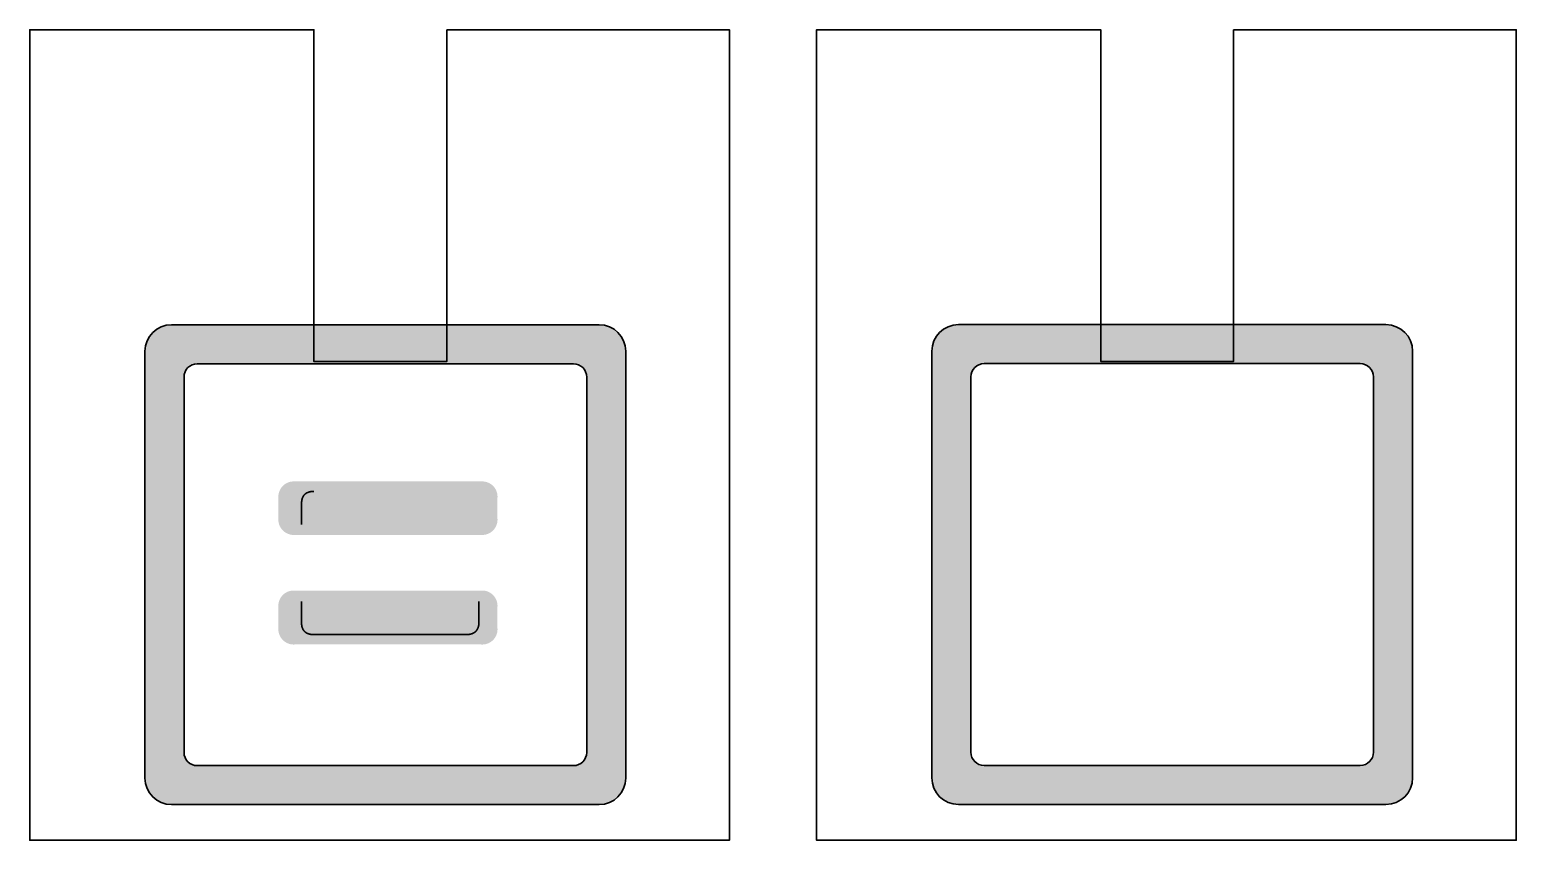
# Model space of a CAD drawing. Header units: millimetres. Extents: x -103 to 297, y 0 to 210.
# Drawn here: x 101.85 to 135.45, y 69.18 to 87.51 of the extents above; entities that cross this region are included whole.
import ezdxf

# ---------------------------------------------------------------- set-up
doc = ezdxf.new("R2010")
doc.units = ezdxf.units.MM
doc.layers.add('_Beschriftung', color=7, linetype='Continuous')
doc.layers.add('Beschnitt', color=7, linetype='Continuous')

msp = doc.modelspace()

# ---------------------------------------------------------------- hatches: boundary and pattern name
at = {"layer": '_Beschriftung', "linetype": 'Continuous', "lineweight": 5}
h = msp.add_hatch(color=7, dxfattribs=at)
edge = h.paths.add_edge_path(flags=0)
edge.add_line((114.721, 80.838), (105.057, 80.838))
edge.add_arc((105.057, 80.238), 0.6, 90, 180)
edge.add_line((104.457, 80.238), (104.457, 70.59))
edge.add_arc((105.057, 70.59), 0.6, 180, 270)
edge.add_line((105.057, 69.99), (114.721, 69.99))
edge.add_arc((114.721, 70.59), 0.6, 270, 360)
edge.add_line((115.321, 70.59), (115.321, 80.238))
edge.add_arc((114.721, 80.238), 0.6, 0, 90)
edge = h.paths.add_edge_path(flags=0)
edge.add_arc((105.639, 79.656), 0.3, 90, 180)
edge.add_line((105.339, 79.656), (105.339, 71.172))
edge.add_arc((105.639, 71.172), 0.3, 180, 270)
edge.add_line((105.639, 70.872), (114.139, 70.872))
edge.add_arc((114.139, 71.172), 0.3, 270, 360)
edge.add_line((114.439, 71.172), (114.439, 79.656))
edge.add_arc((114.139, 79.656), 0.3, 0, 90)
edge.add_line((114.139, 79.956), (105.639, 79.956))
h = msp.add_hatch(color=7, dxfattribs=at)
edge = h.paths.add_edge_path(flags=0)
edge.add_line((132.502, 80.841), (122.838, 80.841))
edge.add_arc((122.838, 80.241), 0.6, 90, 180)
edge.add_line((122.238, 80.241), (122.238, 70.593))
edge.add_arc((122.838, 70.593), 0.6, 180, 270)
edge.add_line((122.838, 69.993), (132.502, 69.993))
edge.add_arc((132.502, 70.593), 0.6, 270, 360)
edge.add_line((133.102, 70.593), (133.102, 80.241))
edge.add_arc((132.502, 80.241), 0.6, 0, 90)
edge = h.paths.add_edge_path(flags=0)
edge.add_arc((123.42, 79.659), 0.3, 90, 180)
edge.add_line((123.12, 79.659), (123.12, 71.175))
edge.add_arc((123.42, 71.175), 0.3, 180, 270)
edge.add_line((123.42, 70.875), (131.92, 70.875))
edge.add_arc((131.92, 71.175), 0.3, 270, 360)
edge.add_line((132.22, 71.175), (132.22, 79.659))
edge.add_arc((131.92, 79.659), 0.3, 0, 90)
edge.add_line((131.92, 79.959), (123.42, 79.959))
h = msp.add_hatch(color=7, dxfattribs=at)
edge = h.paths.add_edge_path(flags=0)
edge.add_line((107.856, 76.088), (112.04, 76.088))
edge.add_ellipse((112.077, 76.432), major_axis=(-0.347, 0), ratio=0.996575, start_angle=83.7745, end_angle=186.1833)
edge.add_line((112.422, 76.469), (112.422, 76.914))
edge.add_ellipse((112.077, 76.951), major_axis=(-0.347, 0), ratio=0.996575, start_angle=173.8167, end_angle=276.2255)
edge.add_line((112.04, 77.295), (107.856, 77.295))
edge.add_ellipse((107.818, 76.951), major_axis=(0.347, 0), ratio=0.996575, start_angle=83.7745, end_angle=186.1833)
edge.add_line((107.473, 76.914), (107.473, 76.469))
edge.add_ellipse((107.818, 76.432), major_axis=(0.347, 0), ratio=0.996575, start_angle=173.8167, end_angle=276.2256)
h = msp.add_hatch(color=7, dxfattribs=at)
edge = h.paths.add_edge_path(flags=0)
edge.add_line((112.04, 74.829), (107.856, 74.829))
edge.add_ellipse((107.818, 74.485), major_axis=(0.347, 0), ratio=0.996575, start_angle=83.7745, end_angle=186.1833)
edge.add_line((107.473, 74.448), (107.473, 73.993))
edge.add_ellipse((107.818, 73.955), major_axis=(0.347, 0), ratio=0.996575, start_angle=173.8167, end_angle=276.2255)
edge.add_line((107.856, 73.612), (112.04, 73.612))
edge.add_ellipse((112.077, 73.955), major_axis=(-0.347, 0), ratio=0.996575, start_angle=83.7745, end_angle=186.1833)
edge.add_line((112.422, 73.993), (112.422, 74.448))
edge.add_ellipse((112.077, 74.485), major_axis=(-0.347, 0), ratio=0.996575, start_angle=173.8167, end_angle=276.2255)

# ---------------------------------------------------------------- linework, layer by layer
at = {"layer": '_Beschriftung', "color": 7, "linetype": 'Continuous', "lineweight": 35}
for p, q in [((114.721, 80.838), (105.057, 80.838)), ((132.502, 80.841), (122.838, 80.841)), ((104.457, 80.238), (104.457, 70.59)), ((114.139, 79.956), (105.639, 79.956)), ((115.321, 70.59), (115.321, 80.238)), ((122.238, 80.241), (122.238, 70.593)), ((131.92, 79.959), (123.42, 79.959)), ((133.102, 70.593), (133.102, 80.241)), ((105.339, 79.656), (105.339, 71.172)), ((114.439, 71.172), (114.439, 79.656)), ((123.12, 79.659), (123.12, 71.175)), ((132.22, 71.175), (132.22, 79.659)), ((107.995, 76.795), (107.995, 76.32)), ((107.995, 74.584), (107.995, 74.105)), ((112.002, 74.105), (112.002, 74.584)), ((108.27, 73.834), (111.721, 73.834)), ((105.639, 70.872), (114.139, 70.872)), ((123.42, 70.875), (131.92, 70.875)), ((105.057, 69.99), (114.721, 69.99)), ((122.838, 69.993), (132.502, 69.993))]:
    msp.add_line(p, q, dxfattribs=at)
for centre, radius, start, end in [((105.057, 80.238), 0.6, 90, 180), ((114.721, 80.238), 0.6, 0, 90), ((122.838, 80.241), 0.6, 90, 180), ((132.502, 80.241), 0.6, 0, 90), ((105.639, 79.656), 0.3, 90, 180), ((114.139, 79.656), 0.3, 0, 90), ((123.42, 79.659), 0.3, 90, 180), ((131.92, 79.659), 0.3, 0, 90), ((105.639, 71.172), 0.3, 180, 270), ((114.139, 71.172), 0.3, 270, 0), ((123.42, 71.175), 0.3, 180, 270), ((131.92, 71.175), 0.3, 270, 0), ((105.057, 70.59), 0.6, 180, 270), ((114.721, 70.59), 0.6, 270, 0), ((122.838, 70.593), 0.6, 180, 270), ((132.502, 70.593), 0.6, 270, 0)]:
    msp.add_arc(centre, radius, start, end, dxfattribs=at)
for points, knots in [([(108.27, 77.07), (108.265, 77.07), (108.259, 77.07), (108.254, 77.07), (108.249, 77.07), (108.244, 77.069), (108.239, 77.069), (108.233, 77.069), (108.228, 77.068), (108.223, 77.068), (108.218, 77.067), (108.214, 77.067), (108.209, 77.066), (108.204, 77.065), (108.199, 77.065), (108.194, 77.064), (108.19, 77.063), (108.185, 77.062), (108.181, 77.061), (108.176, 77.06), (108.172, 77.059), (108.167, 77.058), (108.163, 77.057), (108.159, 77.055), (108.155, 77.054), (108.151, 77.053), (108.146, 77.051), (108.142, 77.05), (108.138, 77.048), (108.135, 77.047), (108.131, 77.045), (108.127, 77.043), (108.123, 77.041), (108.119, 77.04), (108.116, 77.038), (108.112, 77.036), (108.108, 77.034), (108.105, 77.032), (108.102, 77.03), (108.098, 77.028), (108.095, 77.025), (108.092, 77.023), (108.088, 77.021), (108.085, 77.019), (108.082, 77.016), (108.079, 77.014), (108.076, 77.011), (108.073, 77.009), (108.07, 77.006), (108.067, 77.003), (108.064, 77), (108.062, 76.998), (108.059, 76.995), (108.056, 76.992), (108.054, 76.989), (108.051, 76.986), (108.049, 76.983), (108.046, 76.98), (108.044, 76.977), (108.042, 76.973), (108.039, 76.97), (108.037, 76.967), (108.035, 76.963), (108.033, 76.96), (108.031, 76.956), (108.029, 76.953), (108.027, 76.949), (108.025, 76.946), (108.023, 76.942), (108.022, 76.938), (108.02, 76.934), (108.018, 76.93), (108.017, 76.926), (108.015, 76.922), (108.014, 76.918), (108.012, 76.914), (108.011, 76.91), (108.01, 76.906), (108.008, 76.902), (108.007, 76.897), (108.006, 76.893), (108.005, 76.889), (108.004, 76.884), (108.003, 76.88), (108.002, 76.875), (108.001, 76.87), (108, 76.866), (107.999, 76.861), (107.999, 76.856), (107.998, 76.851), (107.998, 76.846), (107.997, 76.842), (107.997, 76.837), (107.996, 76.831), (107.996, 76.826), (107.995, 76.821), (107.995, 76.816), (107.995, 76.811), (107.995, 76.805), (107.995, 76.8), (107.995, 76.795)], [0, 0, 0.012154, 0.024192, 0.036114, 0.047921, 0.059616, 0.071199, 0.082672, 0.094037, 0.105294, 0.116446, 0.127494, 0.138439, 0.149285, 0.160031, 0.17068, 0.181234, 0.191694, 0.202064, 0.212343, 0.222536, 0.232643, 0.242667, 0.252611, 0.262475, 0.272264, 0.281978, 0.291621, 0.301195, 0.310702, 0.320146, 0.329528, 0.338852, 0.34812, 0.357335, 0.366499, 0.375617, 0.38469, 0.393721, 0.402714, 0.411672, 0.420598, 0.429494, 0.438365, 0.447212, 0.45604, 0.464852, 0.473651, 0.48244, 0.491222, 0.500001, 0.50878, 0.517562, 0.526351, 0.53515, 0.543961, 0.552789, 0.561637, 0.570508, 0.579404, 0.58833, 0.597287, 0.60628, 0.615312, 0.624385, 0.633502, 0.642667, 0.651882, 0.661149, 0.670473, 0.679855, 0.689299, 0.698806, 0.70838, 0.718023, 0.727738, 0.737526, 0.747391, 0.757334, 0.767358, 0.777465, 0.787658, 0.797937, 0.808307, 0.818767, 0.829321, 0.83997, 0.850716, 0.861561, 0.872507, 0.883555, 0.894706, 0.905964, 0.917328, 0.928801, 0.940384, 0.952079, 0.963887, 0.975808, 0.987846, 1, 1]), ([(107.995, 74.105), (107.995, 74.099), (107.995, 74.094), (107.995, 74.089), (107.995, 74.084), (107.995, 74.079), (107.996, 74.074), (107.996, 74.069), (107.997, 74.064), (107.997, 74.059), (107.998, 74.054), (107.998, 74.049), (107.999, 74.045), (107.999, 74.04), (108, 74.035), (108.001, 74.031), (108.002, 74.026), (108.003, 74.022), (108.004, 74.018), (108.005, 74.013), (108.006, 74.009), (108.007, 74.005), (108.008, 74), (108.01, 73.996), (108.011, 73.992), (108.012, 73.988), (108.014, 73.984), (108.015, 73.98), (108.017, 73.976), (108.018, 73.972), (108.02, 73.969), (108.022, 73.965), (108.023, 73.961), (108.025, 73.957), (108.027, 73.954), (108.029, 73.95), (108.031, 73.947), (108.033, 73.943), (108.035, 73.94), (108.037, 73.937), (108.039, 73.933), (108.042, 73.93), (108.044, 73.927), (108.046, 73.924), (108.049, 73.921), (108.051, 73.918), (108.054, 73.915), (108.056, 73.912), (108.059, 73.909), (108.062, 73.906), (108.064, 73.903), (108.067, 73.901), (108.07, 73.898), (108.073, 73.895), (108.076, 73.893), (108.079, 73.89), (108.082, 73.888), (108.085, 73.886), (108.088, 73.883), (108.092, 73.881), (108.095, 73.879), (108.098, 73.877), (108.102, 73.874), (108.105, 73.872), (108.108, 73.87), (108.112, 73.868), (108.116, 73.867), (108.119, 73.865), (108.123, 73.863), (108.127, 73.861), (108.131, 73.859), (108.135, 73.858), (108.138, 73.856), (108.142, 73.855), (108.146, 73.853), (108.151, 73.852), (108.155, 73.85), (108.159, 73.849), (108.163, 73.848), (108.167, 73.847), (108.172, 73.846), (108.176, 73.845), (108.181, 73.843), (108.185, 73.843), (108.19, 73.842), (108.194, 73.841), (108.199, 73.84), (108.204, 73.839), (108.209, 73.838), (108.214, 73.838), (108.218, 73.837), (108.223, 73.837), (108.228, 73.836), (108.233, 73.836), (108.239, 73.835), (108.244, 73.835), (108.249, 73.835), (108.254, 73.835), (108.259, 73.835), (108.265, 73.834), (108.27, 73.834)], [0, 0, 0.011928, 0.023745, 0.035452, 0.047051, 0.058543, 0.069929, 0.081211, 0.09239, 0.103468, 0.114446, 0.125326, 0.136109, 0.146798, 0.157393, 0.167897, 0.178311, 0.188637, 0.198878, 0.209035, 0.21911, 0.229106, 0.239023, 0.248866, 0.258635, 0.268333, 0.277963, 0.287527, 0.297027, 0.306465, 0.315845, 0.325169, 0.33444, 0.343659, 0.352831, 0.361958, 0.371042, 0.380086, 0.389094, 0.398068, 0.407012, 0.415928, 0.424819, 0.433689, 0.442541, 0.451377, 0.460201, 0.469016, 0.477826, 0.486633, 0.49544, 0.504251, 0.513069, 0.521897, 0.530739, 0.539597, 0.548475, 0.557376, 0.566302, 0.575258, 0.584245, 0.593268, 0.602328, 0.61143, 0.620576, 0.629768, 0.639011, 0.648306, 0.657656, 0.667064, 0.676533, 0.686065, 0.695663, 0.705329, 0.715066, 0.724877, 0.734763, 0.744727, 0.754771, 0.764897, 0.775109, 0.785406, 0.795793, 0.806271, 0.816841, 0.827506, 0.838267, 0.849127, 0.860087, 0.871148, 0.882313, 0.893584, 0.904961, 0.916446, 0.928042, 0.939748, 0.951568, 0.963501, 0.97555, 0.987716, 1, 1]), ([(111.721, 73.834), (111.726, 73.834), (111.732, 73.835), (111.737, 73.835), (111.742, 73.835), (111.747, 73.835), (111.752, 73.835), (111.757, 73.836), (111.762, 73.836), (111.767, 73.837), (111.772, 73.837), (111.777, 73.838), (111.781, 73.838), (111.786, 73.839), (111.791, 73.84), (111.796, 73.841), (111.8, 73.842), (111.805, 73.843), (111.809, 73.843), (111.814, 73.845), (111.818, 73.846), (111.822, 73.847), (111.827, 73.848), (111.831, 73.849), (111.835, 73.85), (111.839, 73.852), (111.844, 73.853), (111.848, 73.855), (111.852, 73.856), (111.856, 73.858), (111.86, 73.859), (111.864, 73.861), (111.867, 73.863), (111.871, 73.865), (111.875, 73.867), (111.879, 73.868), (111.882, 73.87), (111.886, 73.872), (111.889, 73.874), (111.893, 73.877), (111.896, 73.879), (111.9, 73.881), (111.903, 73.883), (111.906, 73.886), (111.91, 73.888), (111.913, 73.89), (111.916, 73.893), (111.919, 73.895), (111.922, 73.898), (111.925, 73.901), (111.928, 73.903), (111.931, 73.906), (111.934, 73.909), (111.936, 73.912), (111.939, 73.915), (111.942, 73.918), (111.944, 73.921), (111.947, 73.924), (111.949, 73.927), (111.952, 73.93), (111.954, 73.933), (111.956, 73.937), (111.959, 73.94), (111.961, 73.943), (111.963, 73.947), (111.965, 73.95), (111.967, 73.954), (111.969, 73.957), (111.971, 73.961), (111.973, 73.965), (111.975, 73.969), (111.977, 73.972), (111.978, 73.976), (111.98, 73.98), (111.982, 73.984), (111.983, 73.988), (111.985, 73.992), (111.986, 73.996), (111.987, 74), (111.989, 74.005), (111.99, 74.009), (111.991, 74.013), (111.992, 74.018), (111.993, 74.022), (111.994, 74.026), (111.995, 74.031), (111.996, 74.035), (111.997, 74.04), (111.998, 74.045), (111.999, 74.049), (111.999, 74.054), (112, 74.059), (112, 74.064), (112.001, 74.069), (112.001, 74.074), (112.002, 74.079), (112.002, 74.084), (112.002, 74.089), (112.002, 74.094), (112.002, 74.099), (112.002, 74.105)], [0, 0, 0.011868, 0.023639, 0.035316, 0.046899, 0.058389, 0.069787, 0.081095, 0.092312, 0.103441, 0.114483, 0.125438, 0.136309, 0.147095, 0.1578, 0.168423, 0.178967, 0.189432, 0.199821, 0.210134, 0.220374, 0.230541, 0.240638, 0.250667, 0.260628, 0.270524, 0.280357, 0.290127, 0.299839, 0.309492, 0.31909, 0.328633, 0.338125, 0.347568, 0.356963, 0.366313, 0.37562, 0.384886, 0.394114, 0.403306, 0.412465, 0.421592, 0.430691, 0.439764, 0.448813, 0.457842, 0.466852, 0.475846, 0.484827, 0.493798, 0.502761, 0.511719, 0.520676, 0.529632, 0.538592, 0.547559, 0.556534, 0.565521, 0.574522, 0.583541, 0.592579, 0.601641, 0.610728, 0.619844, 0.62899, 0.638171, 0.647388, 0.656644, 0.665942, 0.675285, 0.684675, 0.694115, 0.703607, 0.713155, 0.722759, 0.732423, 0.74215, 0.751942, 0.7618, 0.771728, 0.781728, 0.791802, 0.801951, 0.81218, 0.822489, 0.83288, 0.843357, 0.85392, 0.864572, 0.875315, 0.88615, 0.89708, 0.908107, 0.919231, 0.930456, 0.941782, 0.953212, 0.964747, 0.976389, 0.98814, 1, 1])]:
    msp.add_open_spline(points, degree=1, knots=knots, dxfattribs=at)
at = {"layer": 'Beschnitt', "color": 7, "linetype": 'Continuous', "lineweight": 35, "flags": 128}
for points in [[(111.275, 87.505), (111.275, 80.006), (108.275, 80.006), (108.275, 87.505), (101.852, 87.505), (101.852, 69.185), (117.665, 69.185), (117.665, 87.505)], [(129.056, 87.507), (129.056, 80.009), (126.056, 80.009), (126.056, 87.507), (119.633, 87.507), (119.633, 69.187), (135.446, 69.187), (135.446, 87.507)]]:
    msp.add_lwpolyline(points, close=True, dxfattribs=at)

doc.saveas('drawing.dxf')
